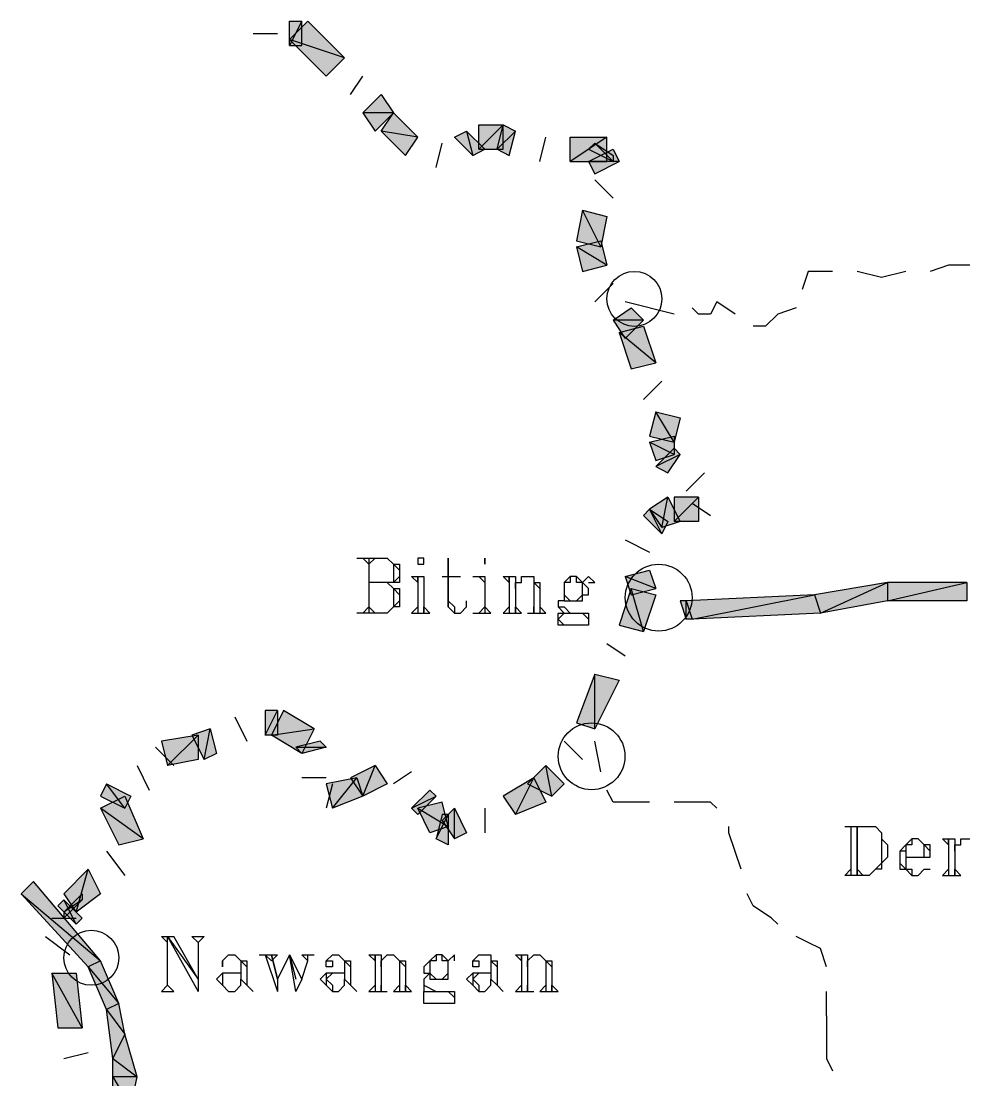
# Model space of a CAD drawing. Header units: millimetres. Extents: x 658 to 813, y 806 to 883.
# Drawn here: x 783.812 to 784.281, y 863.298 to 863.825 of the extents above; entities that cross this region are included whole.
import ezdxf

# ---------------------------------------------------------------- set-up
doc = ezdxf.new("R2010")
doc.units = ezdxf.units.MM
doc.header["$LTSCALE"] = 0.1
doc.linetypes.add('atContinuous2', pattern=[0])
for name, color, linetype in [('BAT-PROP', 7, 'Continuous'), ('BATKAB', 7, 'Continuous'), ('KLEKTOR2', 7, 'Continuous'), ('SYMBOL', 7, 'Continuous'), ('TEXT', 8, 'Continuous'), ('zat_Mask_solid', 7, 'Continuous')]:
    doc.layers.add(name, color=color, linetype=linetype)

msp = doc.modelspace()

# ---------------------------------------------------------------- hatches: boundary and pattern name
at = {"layer": 'BAT-PROP'}
h = msp.add_hatch(color=7, dxfattribs=at)
h.paths.add_polyline_path([(783.96369, 863.7978), (783.97281, 863.80692), (783.94545, 863.81604)])
h.paths.add_polyline_path([(783.97281, 863.80692), (783.94545, 863.81604), (783.95457, 863.82516)])
h = msp.add_hatch(color=7, dxfattribs=at)
h.paths.add_polyline_path([(783.95153, 863.813), (783.95153, 863.82516), (783.94545, 863.813)], flags=17)
h.paths.add_polyline_path([(783.95153, 863.82516), (783.94545, 863.813), (783.94545, 863.82516)], flags=17)
h = msp.add_hatch(color=7, dxfattribs=at)
h.paths.add_polyline_path([(783.98801, 863.77044), (783.99713, 863.77956), (783.98193, 863.77956)])
h.paths.add_polyline_path([(783.99713, 863.77956), (783.98193, 863.77956), (783.99105, 863.78868)])
h = msp.add_hatch(color=7, dxfattribs=at)
h.paths.add_polyline_path([(784.00321, 863.75828), (784.00929, 863.7674), (783.99105, 863.77044)])
h.paths.add_polyline_path([(784.00929, 863.7674), (783.99105, 863.77044), (783.99713, 863.77956)])
h = msp.add_hatch(color=7, dxfattribs=at)
h.paths.add_polyline_path([(784.05185, 863.76132), (784.05185, 863.77348), (784.03969, 863.76132)], flags=17)
h.paths.add_polyline_path([(784.05185, 863.77348), (784.03969, 863.76132), (784.03969, 863.77348)], flags=17)
h = msp.add_hatch(color=7, dxfattribs=at)
h.paths.add_polyline_path([(784.05489, 863.75828), (784.05793, 863.77044), (784.04881, 863.76132)])
h.paths.add_polyline_path([(784.05793, 863.77044), (784.04881, 863.76132), (784.05185, 863.77348)])
h = msp.add_hatch(color=7, dxfattribs=at)
h.paths.add_polyline_path([(784.04273, 863.76132), (784.03361, 863.77044), (784.03665, 863.75828)])
h.paths.add_polyline_path([(784.03361, 863.77044), (784.03665, 863.75828), (784.02753, 863.7674)])
h = msp.add_hatch(color=7, dxfattribs=at)
h.paths.add_polyline_path([(784.10353, 863.75524), (784.10353, 863.7674), (784.08529, 863.75524)], flags=17)
h.paths.add_polyline_path([(784.10353, 863.7674), (784.08529, 863.75524), (784.08529, 863.7674)], flags=17)
h = msp.add_hatch(color=7, dxfattribs=at)
h.paths.add_polyline_path([(784.09441, 863.76132), (784.10657, 863.75524), (784.09745, 863.76436)])
h.paths.add_polyline_path([(784.10657, 863.75524), (784.09745, 863.76436), (784.10657, 863.75828)], flags=17)
h = msp.add_hatch(color=7, dxfattribs=at)
h.paths.add_polyline_path([(784.09745, 863.74916), (784.10961, 863.75524), (784.09441, 863.75524)])
h.paths.add_polyline_path([(784.10961, 863.75524), (784.09441, 863.75524), (784.10657, 863.76132)])
h = msp.add_hatch(color=7, dxfattribs=at)
h.paths.add_polyline_path([(784.08833, 863.71572), (784.10049, 863.71268), (784.09137, 863.73092)])
h.paths.add_polyline_path([(784.10049, 863.71268), (784.09137, 863.73092), (784.10353, 863.72788)])
h = msp.add_hatch(color=7, dxfattribs=at)
h.paths.add_polyline_path([(784.09137, 863.70052), (784.10353, 863.70356), (784.08833, 863.71268)])
h.paths.add_polyline_path([(784.10353, 863.70356), (784.08833, 863.71268), (784.10049, 863.71572)])
h = msp.add_hatch(color=7, dxfattribs=at)
h.paths.add_polyline_path([(784.11265, 863.66708), (784.12177, 863.6762), (784.10657, 863.6762)])
h.paths.add_polyline_path([(784.12177, 863.6762), (784.10657, 863.6762), (784.11569, 863.68228)])
h = msp.add_hatch(color=7, dxfattribs=at)
h.paths.add_polyline_path([(784.11569, 863.65188), (784.12785, 863.65492), (784.10961, 863.67012)])
h.paths.add_polyline_path([(784.12785, 863.65492), (784.10961, 863.67012), (784.12177, 863.67316)])
h = msp.add_hatch(color=7, dxfattribs=at)
h.paths.add_polyline_path([(784.12481, 863.61844), (784.13697, 863.6154), (784.12785, 863.6306)])
h.paths.add_polyline_path([(784.13697, 863.6154), (784.12785, 863.6306), (784.14001, 863.62756)])
h = msp.add_hatch(color=7, dxfattribs=at)
h.paths.add_polyline_path([(784.12785, 863.60628), (784.13697, 863.60932), (784.12481, 863.6154)])
h.paths.add_polyline_path([(784.13697, 863.60932), (784.12481, 863.6154), (784.13697, 863.61844)])
h = msp.add_hatch(color=7, dxfattribs=at)
h.paths.add_polyline_path([(784.13393, 863.6002), (784.14001, 863.60932), (784.12785, 863.60324)])
h.paths.add_polyline_path([(784.14001, 863.60932), (784.12785, 863.60324), (784.13697, 863.61236)])
h = msp.add_hatch(color=7, dxfattribs=at)
h.paths.add_polyline_path([(784.12481, 863.58196), (784.13089, 863.57284), (784.13393, 863.58804)])
h.paths.add_polyline_path([(784.13089, 863.57284), (784.13393, 863.58804), (784.14001, 863.57588)])
h = msp.add_hatch(color=7, dxfattribs=at)
h.paths.add_polyline_path([(784.13697, 863.58804), (784.13697, 863.57588), (784.14913, 863.58804)], flags=16)
h.paths.add_polyline_path([(784.13697, 863.57588), (784.14913, 863.58804), (784.14913, 863.57588)])
h = msp.add_hatch(color=7, dxfattribs=at)
h.paths.add_polyline_path([(784.12177, 863.57892), (784.13089, 863.5698), (784.12481, 863.58196)])
h.paths.add_polyline_path([(784.13089, 863.5698), (784.12481, 863.58196), (784.13393, 863.57588)])
h = msp.add_hatch(color=7, dxfattribs=at)
h.paths.add_polyline_path([(784.11569, 863.5394), (784.12785, 863.54244), (784.11265, 863.54852)])
h.paths.add_polyline_path([(784.12785, 863.54244), (784.11265, 863.54852), (784.12481, 863.55156)])
h = msp.add_hatch(color=7, dxfattribs=at)
h.paths.add_polyline_path([(784.10961, 863.5242), (784.12177, 863.52116), (784.11569, 863.54244)])
h.paths.add_polyline_path([(784.12177, 863.52116), (784.11569, 863.54244), (784.12785, 863.5394)])
h = msp.add_hatch(color=7, dxfattribs=at)
h.paths.add_polyline_path([(784.08833, 863.47556), (784.09745, 863.47252), (784.09745, 863.49988)])
h.paths.add_polyline_path([(784.09745, 863.47252), (784.09745, 863.49988), (784.10961, 863.49684)])
h = msp.add_hatch(color=7, dxfattribs=at)
h.paths.add_polyline_path([(783.93329, 863.48164), (783.93329, 863.46948), (783.93937, 863.48164)], flags=16)
h.paths.add_polyline_path([(783.93329, 863.46948), (783.93937, 863.48164), (783.93937, 863.46948)])
h = msp.add_hatch(color=7, dxfattribs=at)
h.paths.add_polyline_path([(783.94241, 863.48164), (783.93633, 863.46948), (783.95761, 863.47252)])
h.paths.add_polyline_path([(783.93633, 863.46948), (783.95761, 863.47252), (783.95153, 863.46035)])
h = msp.add_hatch(color=7, dxfattribs=at)
h.paths.add_polyline_path([(783.8968, 863.46948), (783.90288, 863.45731), (783.90592, 863.47252)])
h.paths.add_polyline_path([(783.90288, 863.45731), (783.90592, 863.47252), (783.90896, 863.46035)])
h = msp.add_hatch(color=7, dxfattribs=at)
h.paths.add_polyline_path([(783.8816, 863.46644), (783.88464, 863.45427), (783.89984, 863.46948)])
h.paths.add_polyline_path([(783.88464, 863.45427), (783.89984, 863.46948), (783.89984, 863.45731)], flags=17)
h = msp.add_hatch(color=7, dxfattribs=at)
h.paths.add_polyline_path([(783.96065, 863.46644), (783.94849, 863.46339), (783.96369, 863.46339)])
h.paths.add_polyline_path([(783.94849, 863.46339), (783.96369, 863.46339), (783.95153, 863.46035)])
h = msp.add_hatch(color=7, dxfattribs=at)
h.paths.add_polyline_path([(783.97585, 863.44819), (783.98193, 863.43907), (783.98801, 863.45427)])
h.paths.add_polyline_path([(783.98193, 863.43907), (783.98801, 863.45427), (783.99409, 863.44515)])
h = msp.add_hatch(color=7, dxfattribs=at)
h.paths.add_polyline_path([(784.06401, 863.44515), (784.07617, 863.43907), (784.07313, 863.45427)])
h.paths.add_polyline_path([(784.07617, 863.43907), (784.07313, 863.45427), (784.08225, 863.44515)])
h = msp.add_hatch(color=7, dxfattribs=at)
h.paths.add_polyline_path([(783.8512, 863.43907), (783.86336, 863.43299), (783.85424, 863.44515)])
h.paths.add_polyline_path([(783.86336, 863.43299), (783.85424, 863.44515), (783.8664, 863.43907)])
h = msp.add_hatch(color=7, dxfattribs=at)
h.paths.add_polyline_path([(783.96369, 863.44515), (783.96673, 863.43299), (783.97889, 863.44819)])
h.paths.add_polyline_path([(783.96673, 863.43299), (783.97889, 863.44819), (783.98193, 863.43907)])
h = msp.add_hatch(color=7, dxfattribs=at)
h.paths.add_polyline_path([(784.05185, 863.43907), (784.05793, 863.42995), (784.06705, 863.44819)])
h.paths.add_polyline_path([(784.05793, 863.42995), (784.06705, 863.44819), (784.07313, 863.43603)])
h = msp.add_hatch(color=7, dxfattribs=at)
h.paths.add_polyline_path([(784.01537, 863.44211), (784.00625, 863.43299), (784.01841, 863.43907)])
h.paths.add_polyline_path([(784.00625, 863.43299), (784.01841, 863.43907), (784.00929, 863.42995)])
h = msp.add_hatch(color=7, dxfattribs=at)
h.paths.add_polyline_path([(783.86032, 863.41475), (783.87248, 863.41779), (783.8512, 863.43299)])
h.paths.add_polyline_path([(783.87248, 863.41779), (783.8512, 863.43299), (783.86336, 863.43907)])
h = msp.add_hatch(color=7, dxfattribs=at)
h.paths.add_polyline_path([(784.02145, 863.43603), (784.00929, 863.43299), (784.02449, 863.42387)])
h.paths.add_polyline_path([(784.00929, 863.43299), (784.02449, 863.42387), (784.01537, 863.42083)])
h = msp.add_hatch(color=7, dxfattribs=at)
h.paths.add_polyline_path([(784.02145, 863.42995), (784.01841, 863.41779), (784.02449, 863.42995)], flags=16)
h.paths.add_polyline_path([(784.01841, 863.41779), (784.02449, 863.42995), (784.02449, 863.41475)])
h = msp.add_hatch(color=7, dxfattribs=at)
h.paths.add_polyline_path([(784.02145, 863.42691), (784.02753, 863.41779), (784.02753, 863.43299)])
h.paths.add_polyline_path([(784.02753, 863.41779), (784.02753, 863.43299), (784.03361, 863.42083)])
h = msp.add_hatch(color=7, dxfattribs=at)
h.paths.add_polyline_path([(783.83296, 863.39043), (783.83904, 863.38131), (783.84512, 863.40259)])
h.paths.add_polyline_path([(783.83904, 863.38131), (783.84512, 863.40259), (783.8512, 863.39043)])
h = msp.add_hatch(color=7, dxfattribs=at)
h.paths.add_polyline_path([(783.82992, 863.38435), (783.83904, 863.37523), (783.83296, 863.38739)])
h.paths.add_polyline_path([(783.83904, 863.37523), (783.83296, 863.38739), (783.84208, 863.37827)])
h = msp.add_hatch(color=7, dxfattribs=at)
h.paths.add_polyline_path([(783.83296, 863.37827), (783.84208, 863.38739), (783.83296, 863.38131)])
h.paths.add_polyline_path([(783.84208, 863.38739), (783.83296, 863.38131), (783.84208, 863.39043)])
h = msp.add_hatch(color=7, dxfattribs=at)
h.paths.add_polyline_path([(783.82992, 863.32355), (783.84208, 863.32355), (783.82688, 863.35091)], flags=16)
h.paths.add_polyline_path([(783.84208, 863.32355), (783.82688, 863.35091), (783.83904, 863.35091)])
at = {"layer": 'KLEKTOR2'}
h = msp.add_hatch(color=7, dxfattribs=at)
h.paths.add_polyline_path([(784.20689, 863.5394), (784.20993, 863.53028), (784.24337, 863.54548)])
h.paths.add_polyline_path([(784.20993, 863.53028), (784.24337, 863.54548), (784.24337, 863.53636)], flags=17)
h = msp.add_hatch(color=7, dxfattribs=at)
h.paths.add_polyline_path([(784.24337, 863.54548), (784.24337, 863.53636), (784.28289, 863.54548)], flags=16)
h.paths.add_polyline_path([(784.24337, 863.53636), (784.28289, 863.54548), (784.28289, 863.53636)])
for points in [[(784.14001, 863.53636), (784.14305, 863.52724), (784.14305, 863.53636)], [(783.81776, 863.39651), (783.81168, 863.39043), (783.8512, 863.35699)], [(783.81168, 863.39043), (783.8512, 863.35699), (783.84512, 863.35395)], [(783.8512, 863.35699), (783.84512, 863.35395), (783.86032, 863.33571)], [(783.84512, 863.35395), (783.86032, 863.33571), (783.85424, 863.33267)], [(783.86032, 863.33571), (783.85424, 863.33267), (783.86336, 863.32051)], [(783.85424, 863.33267), (783.86336, 863.32051), (783.85728, 863.30835)]]:
    msp.add_hatch(color=7, dxfattribs=at).paths.add_polyline_path(points)
h = msp.add_hatch(color=7, dxfattribs=at)
h.paths.add_polyline_path([(784.14305, 863.52724), (784.14305, 863.53636), (784.14609, 863.52724)], flags=16)
h.paths.add_polyline_path([(784.14305, 863.53636), (784.14609, 863.52724), (784.20689, 863.5394)])
h = msp.add_hatch(color=7, dxfattribs=at)
h.paths.add_polyline_path([(783.86336, 863.32051), (783.85728, 863.30835), (783.86944, 863.29923)])
h.paths.add_polyline_path([(783.85728, 863.30835), (783.86944, 863.29923), (783.85728, 863.29923)], flags=17)
h = msp.add_hatch(color=7, dxfattribs=at)
h.paths.add_polyline_path([(783.86944, 863.29923), (783.85728, 863.29923), (783.8664, 863.28403)])
h.paths.add_polyline_path([(783.85728, 863.29923), (783.8664, 863.28403), (783.85728, 863.28403)], flags=17)
at = {"layer": 'zat_Mask_solid'}
msp.add_hatch(color=7, dxfattribs=at).paths.add_polyline_path([(784.14609, 863.52724), (784.20689, 863.5394), (784.20993, 863.53028)])

# ---------------------------------------------------------------- linework, layer by layer
at = {"layer": 'BAT-PROP', "color": 7, "linetype": 'atContinuous2'}
for p, q in [((783.94545, 863.81604), (783.95457, 863.82516)), ((783.95153, 863.82516), (783.94545, 863.813)), ((783.95153, 863.82516), (783.94545, 863.813)), ((783.94545, 863.813), (783.94545, 863.82516)), ((783.94545, 863.82516), (783.95153, 863.82516)), ((783.95153, 863.813), (783.95153, 863.82516)), ((783.95457, 863.82516), (783.97281, 863.80692)), ((783.97281, 863.80692), (783.94545, 863.81604)), ((783.94545, 863.81604), (783.96369, 863.7978)), ((783.97281, 863.80692), (783.94545, 863.81604)), ((783.94545, 863.813), (783.95153, 863.813)), ((783.96369, 863.7978), (783.97281, 863.80692)), ((783.98193, 863.77956), (783.99105, 863.78868)), ((783.99105, 863.78868), (783.99713, 863.77956)), ((783.99713, 863.77956), (783.98193, 863.77956)), ((783.98193, 863.77956), (783.98801, 863.77044)), ((783.99713, 863.77956), (783.98193, 863.77956)), ((783.98801, 863.77044), (783.99713, 863.77956)), ((783.99105, 863.77044), (783.99713, 863.77956)), ((783.99713, 863.77956), (784.00929, 863.7674)), ((784.05185, 863.77348), (784.03969, 863.76132)), ((784.05185, 863.77348), (784.03969, 863.76132)), ((784.03969, 863.76132), (784.03969, 863.77348)), ((784.03969, 863.77348), (784.05185, 863.77348)), ((784.04881, 863.76132), (784.05185, 863.77348)), ((784.05185, 863.77348), (784.05793, 863.77044)), ((784.05185, 863.76132), (784.05185, 863.77348)), ((784.00929, 863.7674), (783.99105, 863.77044)), ((783.99105, 863.77044), (784.00321, 863.75828)), ((784.00929, 863.7674), (783.99105, 863.77044)), ((784.00321, 863.75828), (784.00929, 863.7674)), ((784.02753, 863.7674), (784.03361, 863.77044)), ((784.03665, 863.75828), (784.02753, 863.7674)), ((784.04273, 863.76132), (784.03361, 863.77044)), ((784.03361, 863.77044), (784.03665, 863.75828)), ((784.03361, 863.77044), (784.03665, 863.75828)), ((784.05793, 863.77044), (784.04881, 863.76132)), ((784.05793, 863.77044), (784.04881, 863.76132)), ((784.05489, 863.75828), (784.05793, 863.77044)), ((784.10353, 863.7674), (784.08529, 863.75524)), ((784.10353, 863.7674), (784.08529, 863.75524)), ((784.08529, 863.75524), (784.08529, 863.7674)), ((784.08529, 863.7674), (784.10353, 863.7674)), ((784.10353, 863.75524), (784.10353, 863.7674)), ((784.09745, 863.76436), (784.09441, 863.76132)), ((784.10657, 863.75524), (784.09745, 863.76436)), ((784.10657, 863.75524), (784.09745, 863.76436)), ((784.09745, 863.76436), (784.10657, 863.75828)), ((784.03665, 863.75828), (784.04273, 863.76132)), ((784.03969, 863.76132), (784.05185, 863.76132)), ((784.04881, 863.76132), (784.05489, 863.75828)), ((784.09441, 863.75524), (784.10657, 863.76132)), ((784.09441, 863.76132), (784.10657, 863.75524)), ((784.10657, 863.76132), (784.10961, 863.75524)), ((784.10657, 863.75828), (784.10657, 863.75524)), ((784.08529, 863.75524), (784.10353, 863.75524)), ((784.10961, 863.75524), (784.09441, 863.75524)), ((784.09441, 863.75524), (784.09745, 863.74916)), ((784.10961, 863.75524), (784.09441, 863.75524)), ((784.09745, 863.74916), (784.10961, 863.75524)), ((784.09137, 863.73092), (784.08833, 863.71572)), ((784.10049, 863.71268), (784.09137, 863.73092)), ((784.10049, 863.71268), (784.09137, 863.73092)), ((784.09137, 863.73092), (784.10353, 863.72788)), ((784.10353, 863.72788), (784.10049, 863.71268)), ((784.08833, 863.71268), (784.10049, 863.71572)), ((784.08833, 863.71572), (784.10049, 863.71268)), ((784.10049, 863.71572), (784.10353, 863.70356)), ((784.10353, 863.70356), (784.08833, 863.71268)), ((784.08833, 863.71268), (784.09137, 863.70052)), ((784.10353, 863.70356), (784.08833, 863.71268)), ((784.09137, 863.70052), (784.10353, 863.70356)), ((784.10657, 863.6762), (784.11569, 863.68228)), ((784.11569, 863.68228), (784.12177, 863.6762)), ((784.12177, 863.6762), (784.10657, 863.6762)), ((784.10657, 863.6762), (784.11265, 863.66708)), ((784.12177, 863.6762), (784.10657, 863.6762)), ((784.10961, 863.67012), (784.12177, 863.67316)), ((784.11265, 863.66708), (784.12177, 863.6762)), ((784.12177, 863.67316), (784.12785, 863.65492)), ((784.12785, 863.65492), (784.10961, 863.67012)), ((784.10961, 863.67012), (784.11569, 863.65188)), ((784.12785, 863.65492), (784.10961, 863.67012)), ((784.11569, 863.65188), (784.12785, 863.65492)), ((784.12785, 863.6306), (784.12481, 863.61844)), ((784.13697, 863.6154), (784.12785, 863.6306)), ((784.13697, 863.6154), (784.12785, 863.6306)), ((784.12785, 863.6306), (784.14001, 863.62756)), ((784.14001, 863.62756), (784.13697, 863.6154)), ((784.12481, 863.6154), (784.13697, 863.61844)), ((784.12481, 863.61844), (784.13697, 863.6154)), ((784.13697, 863.60932), (784.12481, 863.6154)), ((784.12481, 863.6154), (784.12785, 863.60628)), ((784.13697, 863.60932), (784.12481, 863.6154)), ((784.13697, 863.61844), (784.13697, 863.60932)), ((784.12785, 863.60324), (784.13697, 863.61236)), ((784.14001, 863.60932), (784.12785, 863.60324)), ((784.14001, 863.60932), (784.12785, 863.60324)), ((784.12785, 863.60628), (784.13697, 863.60932)), ((784.13393, 863.6002), (784.14001, 863.60932)), ((784.13697, 863.61236), (784.14001, 863.60932)), ((784.12785, 863.60324), (784.13393, 863.6002)), ((784.13393, 863.58804), (784.12481, 863.58196)), ((784.13089, 863.57284), (784.13393, 863.58804)), ((784.13089, 863.57284), (784.13393, 863.58804)), ((784.13393, 863.58804), (784.14001, 863.57588)), ((784.13697, 863.58804), (784.13697, 863.57588)), ((784.13697, 863.57588), (784.14913, 863.58804)), ((784.14913, 863.58804), (784.13697, 863.58804)), ((784.13697, 863.57588), (784.14913, 863.58804)), ((784.14913, 863.58804), (784.14913, 863.57588)), ((784.12481, 863.58196), (784.12177, 863.57892)), ((784.12177, 863.57892), (784.13089, 863.5698)), ((784.13089, 863.5698), (784.12481, 863.58196)), ((784.13089, 863.5698), (784.12481, 863.58196)), ((784.12481, 863.58196), (784.13393, 863.57588)), ((784.12481, 863.58196), (784.13089, 863.57284)), ((784.13393, 863.57588), (784.13089, 863.5698)), ((784.14001, 863.57588), (784.13089, 863.57284)), ((784.14913, 863.57588), (784.13697, 863.57588)), ((784.11265, 863.54852), (784.12481, 863.55156)), ((784.12481, 863.55156), (784.12785, 863.54244)), ((784.12785, 863.54244), (784.11265, 863.54852)), ((784.11265, 863.54852), (784.11569, 863.5394)), ((784.12785, 863.54244), (784.11265, 863.54852)), ((784.11569, 863.54244), (784.10961, 863.5242)), ((784.12177, 863.52116), (784.11569, 863.54244)), ((784.12177, 863.52116), (784.11569, 863.54244)), ((784.11569, 863.54244), (784.12785, 863.5394)), ((784.11569, 863.5394), (784.12785, 863.54244)), ((784.12785, 863.5394), (784.12177, 863.52116)), ((784.10961, 863.5242), (784.12177, 863.52116)), ((784.09745, 863.49988), (784.08833, 863.47556)), ((784.09745, 863.47252), (784.09745, 863.49988)), ((784.09745, 863.47252), (784.09745, 863.49988)), ((784.09745, 863.49988), (784.10961, 863.49684)), ((784.10961, 863.49684), (784.09745, 863.47252)), ((783.93329, 863.48164), (783.93329, 863.46948)), ((783.93329, 863.46948), (783.93937, 863.48164)), ((783.93937, 863.48164), (783.93329, 863.48164)), ((783.93329, 863.46948), (783.93937, 863.48164)), ((783.94241, 863.48164), (783.93633, 863.46948)), ((783.93937, 863.48164), (783.93937, 863.46948)), ((783.95761, 863.47252), (783.94241, 863.48164)), ((783.90592, 863.47252), (783.8968, 863.46948)), ((783.90288, 863.45731), (783.90592, 863.47252)), ((783.90288, 863.45731), (783.90592, 863.47252)), ((783.90592, 863.47252), (783.90896, 863.46035)), ((783.93633, 863.46948), (783.95761, 863.47252)), ((783.93633, 863.46948), (783.95761, 863.47252)), ((783.95761, 863.47252), (783.95153, 863.46035)), ((784.08833, 863.47556), (784.09745, 863.47252)), ((783.89984, 863.46948), (783.8816, 863.46644)), ((783.8816, 863.46644), (783.88464, 863.45427)), ((783.88464, 863.45427), (783.89984, 863.46948)), ((783.88464, 863.45427), (783.89984, 863.46948)), ((783.8968, 863.46948), (783.90288, 863.45731)), ((783.89984, 863.46948), (783.89984, 863.45731)), ((783.93937, 863.46948), (783.93329, 863.46948)), ((783.95153, 863.46035), (783.93633, 863.46948)), ((783.96065, 863.46644), (783.94849, 863.46339)), ((783.96369, 863.46339), (783.96065, 863.46644)), ((783.94849, 863.46339), (783.96369, 863.46339)), ((783.94849, 863.46339), (783.96369, 863.46339)), ((783.95153, 863.46035), (783.94849, 863.46339)), ((783.96369, 863.46339), (783.95153, 863.46035)), ((783.89984, 863.45731), (783.88464, 863.45427)), ((783.90896, 863.46035), (783.90288, 863.45731)), ((783.98801, 863.45427), (783.97585, 863.44819)), ((783.98193, 863.43907), (783.98801, 863.45427)), ((783.98193, 863.43907), (783.98801, 863.45427)), ((783.98801, 863.45427), (783.99409, 863.44515)), ((784.07313, 863.45427), (784.06401, 863.44515)), ((784.07617, 863.43907), (784.07313, 863.45427)), ((784.07617, 863.43907), (784.07313, 863.45427)), ((784.07313, 863.45427), (784.08225, 863.44515)), ((783.85424, 863.44515), (783.8512, 863.43907)), ((783.86336, 863.43299), (783.85424, 863.44515)), ((783.86336, 863.43299), (783.85424, 863.44515)), ((783.85424, 863.44515), (783.8664, 863.43907)), ((783.97889, 863.44819), (783.96369, 863.44515)), ((783.96369, 863.44515), (783.96673, 863.43299)), ((783.96673, 863.43299), (783.97889, 863.44819)), ((783.96673, 863.43299), (783.97889, 863.44819)), ((783.97585, 863.44819), (783.98193, 863.43907)), ((783.97889, 863.44819), (783.98193, 863.43907)), ((783.99409, 863.44515), (783.98193, 863.43907)), ((784.06705, 863.44819), (784.05185, 863.43907)), ((784.05793, 863.42995), (784.06705, 863.44819)), ((784.05793, 863.42995), (784.06705, 863.44819)), ((784.06401, 863.44515), (784.07617, 863.43907)), ((784.06705, 863.44819), (784.07313, 863.43603)), ((784.08225, 863.44515), (784.07617, 863.43907)), ((784.01537, 863.44211), (784.00625, 863.43299)), ((784.01841, 863.43907), (784.01537, 863.44211)), ((783.8512, 863.43299), (783.86336, 863.43907)), ((783.8512, 863.43907), (783.86336, 863.43299)), ((783.86336, 863.43907), (783.87248, 863.41779)), ((783.8664, 863.43907), (783.86336, 863.43299)), ((783.98193, 863.43907), (783.96673, 863.43299)), ((784.00625, 863.43299), (784.01841, 863.43907)), ((784.00625, 863.43299), (784.01841, 863.43907)), ((784.01841, 863.43907), (784.00929, 863.42995)), ((784.02145, 863.43603), (784.00929, 863.43299)), ((784.02449, 863.42387), (784.02145, 863.43603)), ((784.05185, 863.43907), (784.05793, 863.42995)), ((784.07313, 863.43603), (784.05793, 863.42995)), ((783.87248, 863.41779), (783.8512, 863.43299)), ((783.8512, 863.43299), (783.86032, 863.41475)), ((783.87248, 863.41779), (783.8512, 863.43299)), ((784.00929, 863.42995), (784.00625, 863.43299)), ((784.00929, 863.43299), (784.02449, 863.42387)), ((784.00929, 863.43299), (784.02449, 863.42387)), ((784.01537, 863.42083), (784.00929, 863.43299)), ((784.02145, 863.42995), (784.01841, 863.41779)), ((784.01841, 863.41779), (784.02449, 863.42995)), ((784.01841, 863.41779), (784.02449, 863.42995)), ((784.02753, 863.43299), (784.02145, 863.42691)), ((784.02449, 863.42995), (784.02145, 863.42995)), ((784.02449, 863.42995), (784.02449, 863.41475)), ((784.02753, 863.41779), (784.02753, 863.43299)), ((784.02753, 863.41779), (784.02753, 863.43299)), ((784.02753, 863.43299), (784.03361, 863.42083)), ((784.02145, 863.42691), (784.02753, 863.41779)), ((784.02449, 863.42387), (784.01537, 863.42083)), ((784.03361, 863.42083), (784.02753, 863.41779)), ((783.86032, 863.41475), (783.87248, 863.41779)), ((784.02449, 863.41475), (784.01841, 863.41779)), ((783.84512, 863.40259), (783.83296, 863.39043)), ((783.83904, 863.38131), (783.84512, 863.40259)), ((783.83904, 863.38131), (783.84512, 863.40259)), ((783.84512, 863.40259), (783.8512, 863.39043)), ((783.83296, 863.38739), (783.82992, 863.38435)), ((783.83296, 863.38131), (783.84208, 863.39043)), ((783.83296, 863.39043), (783.83904, 863.38131)), ((783.83904, 863.37523), (783.83296, 863.38739)), ((783.83904, 863.37523), (783.83296, 863.38739)), ((783.83296, 863.38739), (783.84208, 863.37827)), ((783.83296, 863.37827), (783.84208, 863.38739)), ((783.84208, 863.38739), (783.83296, 863.38131)), ((783.84208, 863.38739), (783.83296, 863.38131)), ((783.8512, 863.39043), (783.83904, 863.38131)), ((783.84208, 863.39043), (783.84208, 863.38739)), ((783.82992, 863.38435), (783.83904, 863.37523)), ((783.83296, 863.38131), (783.83296, 863.37827)), ((783.84208, 863.37827), (783.83904, 863.37523)), ((783.84208, 863.32355), (783.82688, 863.35091)), ((783.82688, 863.35091), (783.82992, 863.32355)), ((783.84208, 863.32355), (783.82688, 863.35091)), ((783.82688, 863.35091), (783.83904, 863.35091)), ((783.83904, 863.35091), (783.84208, 863.32355)), ((783.82992, 863.32355), (783.84208, 863.32355))]:
    msp.add_line(p, q, dxfattribs=at)
at = {"layer": 'BAT-PROP', "color": 7}
for points in [[(783.92721, 863.81908), (783.93937, 863.81908)], [(783.97585, 863.78868), (783.98193, 863.7978)], [(784.07009, 863.75524), (784.07313, 863.7674)], [(784.01841, 863.7522), (784.02145, 863.76436)], [(784.09745, 863.74612), (784.10657, 863.737)], [(784.09745, 863.68532), (784.10657, 863.69444)], [(784.12177, 863.63668), (784.13089, 863.6458)], [(784.14305, 863.59108), (784.15217, 863.6002)], [(784.14609, 863.585), (784.15521, 863.57892)], [(784.11265, 863.56676), (784.12481, 863.56068)], [(784.10353, 863.51508), (784.11265, 863.509)], [(783.91809, 863.4786), (783.92417, 863.46644)], [(784.08225, 863.46644), (784.09137, 863.45731)], [(783.87856, 863.46339), (783.88768, 863.45427)], [(783.86944, 863.45427), (783.87552, 863.44211)], [(784.00625, 863.45123), (783.99713, 863.44515)], [(783.96369, 863.44819), (783.95153, 863.44819)], [(783.96673, 863.44515), (783.96369, 863.43299)], [(784.04273, 863.43299), (784.04273, 863.42083)], [(783.85424, 863.41171), (783.86336, 863.39955)], [(783.82688, 863.37827), (783.83904, 863.37827)], [(783.82384, 863.36915), (783.836, 863.36003)], [(783.83296, 863.30835), (783.84512, 863.31139)]]:
    msp.add_lwpolyline(points, dxfattribs=at)
at = {"layer": 'BATKAB', "color": 7}
for points in [[(784.28593, 863.70356), (784.27377, 863.70356), (784.26465, 863.70052)], [(784.21601, 863.70052), (784.20385, 863.70052), (784.20081, 863.6914)], [(784.25249, 863.70052), (784.24033, 863.69748), (784.22817, 863.70052)], [(784.13697, 863.67924), (784.11265, 863.68532)], [(784.16737, 863.67924), (784.15825, 863.68532), (784.15521, 863.67924), (784.14913, 863.67924), (784.14609, 863.68228)], [(784.19777, 863.68228), (784.18865, 863.67924), (784.18257, 863.67316), (784.17649, 863.67316)], [(784.10049, 863.45123), (784.09745, 863.46644)], [(784.12481, 863.43603), (784.10657, 863.43603), (784.10353, 863.44211)], [(784.15825, 863.43299), (784.15521, 863.43603), (784.13697, 863.43603)], [(784.17041, 863.40259), (784.16433, 863.42083), (784.16433, 863.42387)], [(784.18865, 863.37523), (784.18561, 863.37827), (784.17649, 863.38435), (784.17345, 863.39043)], [(784.21297, 863.35395), (784.20993, 863.36307), (784.20385, 863.36611), (784.19777, 863.36915)], [(784.21297, 863.32963), (784.21297, 863.34179)], [(784.21297, 863.32963), (784.21297, 863.30835), (784.21601, 863.30227)]]:
    msp.add_lwpolyline(points, dxfattribs=at)
at = {"layer": 'KLEKTOR2', "color": 7}
for points in [[(784.20689, 863.5394), (784.20993, 863.53028), (784.24337, 863.54548), (784.20689, 863.5394)], [(784.20993, 863.53028), (784.24337, 863.54548), (784.24337, 863.53636), (784.20993, 863.53028)], [(784.24337, 863.54548), (784.24337, 863.53636), (784.28289, 863.54548), (784.24337, 863.54548)], [(784.24337, 863.53636), (784.28289, 863.54548), (784.28289, 863.53636), (784.24337, 863.53636)], [(784.14001, 863.53636), (784.14305, 863.52724), (784.14305, 863.53636), (784.14001, 863.53636)], [(784.14305, 863.53636), (784.14609, 863.52724), (784.20689, 863.5394), (784.14305, 863.53636)], [(784.14305, 863.52724), (784.14305, 863.53636), (784.14609, 863.52724), (784.14305, 863.52724)], [(784.14609, 863.52724), (784.20689, 863.5394), (784.20993, 863.53028), (784.14609, 863.52724)], [(783.81776, 863.39651), (783.81168, 863.39043), (783.8512, 863.35699), (783.81776, 863.39651)], [(783.81168, 863.39043), (783.8512, 863.35699), (783.84512, 863.35395), (783.81168, 863.39043)], [(783.8512, 863.35699), (783.84512, 863.35395), (783.86032, 863.33571), (783.8512, 863.35699)], [(783.84512, 863.35395), (783.86032, 863.33571), (783.85424, 863.33267), (783.84512, 863.35395)], [(783.86032, 863.33571), (783.85424, 863.33267), (783.86336, 863.32051), (783.86032, 863.33571)], [(783.85424, 863.33267), (783.86336, 863.32051), (783.85728, 863.30835), (783.85424, 863.33267)], [(783.86336, 863.32051), (783.85728, 863.30835), (783.86944, 863.29923), (783.86336, 863.32051)], [(783.85728, 863.30835), (783.86944, 863.29923), (783.85728, 863.29923), (783.85728, 863.30835)], [(783.86944, 863.29923), (783.85728, 863.29923), (783.8664, 863.28403), (783.86944, 863.29923)], [(783.85728, 863.29923), (783.8664, 863.28403), (783.85728, 863.28403), (783.85728, 863.29923)]]:
    msp.add_lwpolyline(points, dxfattribs=at)
at = {"layer": 'SYMBOL', "color": 7, "linetype": 'atContinuous2'}
for centre, radius in [((784.11722, 863.68682), 0.0137), ((784.12934, 863.53795), 0.01664), ((784.0959, 863.45891), 0.01664), ((783.84665, 863.3585), 0.0137)]:
    msp.add_circle(centre, radius, dxfattribs=at)
at = {"layer": 'TEXT', "color": 7}
for points in [[(783.97889, 863.55764), (783.99409, 863.55764), (783.99713, 863.5546), (784.00017, 863.5546), (784.00017, 863.55156), (784.00017, 863.54852), (784.00017, 863.54548), (783.99713, 863.54548), (783.99409, 863.54548)], [(783.98193, 863.55764), (783.98497, 863.5546), (783.98193, 863.55764)], [(783.98497, 863.55764), (783.98497, 863.53028)], [(783.98497, 863.55764), (783.98497, 863.53028)], [(783.99409, 863.55764), (783.99713, 863.5546), (783.99713, 863.55156), (783.99713, 863.54852), (783.99713, 863.54548), (783.99409, 863.54548), (783.98497, 863.54548)], [(783.98801, 863.55764), (783.98497, 863.5546), (783.98801, 863.55764)], [(784.00929, 863.55764), (784.00929, 863.5546), (784.01233, 863.5546), (784.01233, 863.55764), (784.00929, 863.55764), (784.00929, 863.5546), (784.01233, 863.5546)], [(784.02449, 863.5546), (784.02449, 863.55764), (784.02449, 863.53636), (784.02753, 863.53332), (784.02753, 863.53028)], [(784.04273, 863.55764), (784.04273, 863.5546), (784.04273, 863.55764), (784.04273, 863.5546)], [(783.98497, 863.5546), (783.98497, 863.53332)], [(783.99713, 863.5546), (784.00017, 863.55156), (784.00017, 863.54852), (783.99713, 863.54548)], [(784.02449, 863.53332), (784.02449, 863.53636), (784.02449, 863.5546), (784.02449, 863.53636), (784.02449, 863.53332), (784.02753, 863.53028), (784.03057, 863.53028), (784.03361, 863.53332), (784.03361, 863.53636)], [(783.99409, 863.54548), (783.99713, 863.54244), (784.00017, 863.54244), (784.00017, 863.5394), (784.00017, 863.53636), (784.00017, 863.53332), (783.99713, 863.53332), (783.99409, 863.53028), (783.97889, 863.53028)], [(783.99409, 863.54548), (783.99713, 863.54244), (783.99713, 863.5394), (783.99713, 863.53636), (783.99713, 863.53332), (783.99409, 863.53028)], [(784.00625, 863.54852), (784.01233, 863.54852), (784.01233, 863.53028)], [(784.00625, 863.54852), (784.00929, 863.54548), (784.00929, 863.54852)], [(784.00929, 863.54852), (784.00929, 863.53028)], [(784.00929, 863.54548), (784.00929, 863.53332)], [(784.02145, 863.54852), (784.03057, 863.54852)], [(784.03665, 863.54852), (784.04273, 863.54852), (784.04273, 863.53028)], [(784.03969, 863.54852), (784.04273, 863.54548), (784.03969, 863.54852)], [(784.04273, 863.54852), (784.04273, 863.53028)], [(784.04273, 863.54548), (784.04273, 863.53332)], [(784.05185, 863.54852), (784.05793, 863.54852), (784.05793, 863.53028)], [(784.05185, 863.54852), (784.05489, 863.54548), (784.05489, 863.54852)], [(784.05489, 863.54852), (784.05489, 863.53028)], [(784.05793, 863.54244), (784.05793, 863.54548), (784.06097, 863.54548), (784.06097, 863.54852), (784.06705, 863.54852), (784.06705, 863.54548), (784.07009, 863.54548), (784.07009, 863.54244), (784.07009, 863.53028)], [(784.05793, 863.54548), (784.05793, 863.53332)], [(784.06705, 863.54852), (784.06705, 863.54548), (784.06705, 863.54244), (784.06705, 863.53028)], [(784.06705, 863.54548), (784.07009, 863.54244), (784.07009, 863.53332)], [(784.08529, 863.54852), (784.08225, 863.54548), (784.08225, 863.54244), (784.08225, 863.5394), (784.08225, 863.53636), (784.08529, 863.53636), (784.08833, 863.53636), (784.09137, 863.53636), (784.09137, 863.5394), (784.09441, 863.5394), (784.09441, 863.54244), (784.09137, 863.54548), (784.08833, 863.54852), (784.08529, 863.54852)], [(784.08529, 863.54852), (784.08529, 863.54548), (784.08225, 863.54548), (784.08225, 863.5394), (784.08529, 863.53636)], [(784.08225, 863.54548), (784.08225, 863.54244), (784.08225, 863.5394)], [(784.08833, 863.53636), (784.09137, 863.5394), (784.09137, 863.54548), (784.08833, 863.54548), (784.08833, 863.54852)], [(784.09441, 863.54548), (784.09745, 863.54548), (784.09441, 863.54852), (784.09137, 863.54548)], [(784.09137, 863.5394), (784.09137, 863.54244), (784.09137, 863.54548)], [(783.99713, 863.54244), (784.00017, 863.5394), (784.00017, 863.53636), (783.99713, 863.53332)], [(784.08225, 863.5394), (784.08225, 863.53636), (784.07921, 863.53636), (784.07921, 863.53332), (784.08225, 863.53028), (784.08529, 863.53028), (784.09137, 863.53028), (784.09441, 863.52724)], [(783.98497, 863.53332), (783.98193, 863.53028), (783.98497, 863.53332), (783.98801, 863.53028), (783.98497, 863.53332)], [(784.00625, 863.53028), (784.00929, 863.53332), (784.00929, 863.53028)], [(784.00625, 863.53028), (784.01537, 863.53028)], [(784.01233, 863.53028), (784.01233, 863.53332), (784.01537, 863.53028)], [(784.03665, 863.53028), (784.04577, 863.53028)], [(784.04273, 863.53332), (784.03969, 863.53028), (784.04273, 863.53332), (784.04577, 863.53028), (784.04273, 863.53332)], [(784.05185, 863.53028), (784.05489, 863.53332), (784.05489, 863.53028)], [(784.05185, 863.53028), (784.06097, 863.53028)], [(784.05793, 863.53028), (784.05793, 863.53332), (784.06097, 863.53028)], [(784.06401, 863.53028), (784.07313, 863.53028)], [(784.06705, 863.53332), (784.06705, 863.53028), (784.06705, 863.53332)], [(784.07009, 863.53332), (784.07313, 863.53028), (784.07009, 863.53332)], [(784.07921, 863.53332), (784.08225, 863.53332), (784.08529, 863.53028), (784.09137, 863.53028), (784.09441, 863.53028), (784.09441, 863.52724), (784.09441, 863.5242), (784.09137, 863.5242), (784.08225, 863.5242), (784.07921, 863.5242), (784.07921, 863.52724), (784.07921, 863.53028), (784.08225, 863.53028), (784.08529, 863.53028), (784.09137, 863.53028), (784.09441, 863.53028)], [(784.08225, 863.5242), (784.07921, 863.52724), (784.08225, 863.53028)], [(784.22209, 863.42387), (784.23425, 863.42387), (784.23729, 863.42387), (784.24033, 863.42083), (784.24033, 863.41779), (784.24337, 863.41475), (784.24337, 863.40867), (784.24033, 863.40563), (784.24033, 863.40259), (784.23729, 863.40259), (784.23425, 863.39955), (784.22209, 863.39955)], [(784.22209, 863.42387), (784.22513, 863.42387)], [(784.22513, 863.42387), (784.22513, 863.39955)], [(784.22817, 863.40259), (784.22817, 863.42387), (784.22817, 863.39955)], [(784.22817, 863.42387), (784.23121, 863.42387)], [(784.23425, 863.42387), (784.23729, 863.42387), (784.24033, 863.42083), (784.24033, 863.41475), (784.24033, 863.40867), (784.24033, 863.40563), (784.23729, 863.40259), (784.23425, 863.39955)], [(784.24033, 863.42083), (784.24033, 863.41779), (784.24033, 863.41475), (784.24033, 863.40867), (784.24033, 863.40563), (784.24033, 863.40259)], [(784.25249, 863.40867), (784.26465, 863.40867), (784.26465, 863.41171), (784.26465, 863.41475), (784.26161, 863.41475), (784.25857, 863.41779), (784.25553, 863.41779), (784.25249, 863.41475), (784.24945, 863.41171), (784.24945, 863.40867), (784.24945, 863.40563), (784.24945, 863.40259), (784.25249, 863.40259), (784.25553, 863.39955), (784.25857, 863.39955), (784.26161, 863.40259), (784.26465, 863.40259)], [(784.25553, 863.41779), (784.25553, 863.41475), (784.25249, 863.41475), (784.25249, 863.41171), (784.25249, 863.40563), (784.25249, 863.40259), (784.25553, 863.40259), (784.25553, 863.39955)], [(784.26161, 863.40867), (784.26161, 863.41171), (784.26161, 863.41475), (784.25857, 863.41779)], [(784.26465, 863.41171), (784.26161, 863.41475)], [(784.27073, 863.41779), (784.27681, 863.41779), (784.27681, 863.39955)], [(784.27073, 863.41779), (784.27377, 863.41475), (784.27377, 863.41779)], [(784.27377, 863.41779), (784.27377, 863.39955)], [(784.27681, 863.41171), (784.27681, 863.41475), (784.27985, 863.41475), (784.27985, 863.41779), (784.28593, 863.41779), (784.28593, 863.41475), (784.28897, 863.41475), (784.28897, 863.41171), (784.28897, 863.39955)], [(784.27681, 863.41475), (784.27681, 863.40259)], [(784.25249, 863.41171), (784.24945, 863.41171), (784.24945, 863.40563), (784.25249, 863.40259)], [(784.22209, 863.39955), (784.22513, 863.40259), (784.22513, 863.39955)], [(784.22817, 863.39955), (784.22817, 863.40259), (784.23121, 863.39955)], [(784.27073, 863.39955), (784.27377, 863.40259), (784.27377, 863.39955)], [(784.27073, 863.39955), (784.27985, 863.39955)], [(784.27681, 863.39955), (784.27681, 863.40259), (784.27985, 863.39955)], [(783.8816, 863.36915), (783.88768, 863.36915)], [(783.8816, 863.36915), (783.88464, 863.36611)], [(783.88464, 863.34483), (783.88464, 863.36915), (783.89984, 863.34179)], [(783.88464, 863.36915), (783.89984, 863.34787), (783.88768, 863.36915)], [(783.8968, 863.36915), (783.90288, 863.36915)], [(783.8968, 863.36915), (783.89984, 863.36611), (783.90288, 863.36915)], [(783.89984, 863.36611), (783.89984, 863.34179)], [(783.91201, 863.35699), (783.91201, 863.35395), (783.91201, 863.35699), (783.91505, 863.36003), (783.91809, 863.36003), (783.92113, 863.35699), (783.92417, 863.35699), (783.92417, 863.35395), (783.92417, 863.34787), (783.92417, 863.34483), (783.92721, 863.34179)], [(783.91809, 863.36003), (783.92113, 863.35699), (783.92113, 863.34787), (783.92417, 863.34483), (783.92721, 863.34179)], [(783.92113, 863.35699), (783.92417, 863.35395), (783.92417, 863.34787), (783.92417, 863.34483)], [(783.93025, 863.36003), (783.93937, 863.36003)], [(783.93329, 863.36003), (783.93937, 863.34179)], [(783.93329, 863.36003), (783.93633, 863.35699), (783.93937, 863.36003)], [(783.93633, 863.36003), (783.93937, 863.34787), (783.93633, 863.36003)], [(783.94545, 863.36003), (783.93937, 863.34787), (783.93937, 863.34179)], [(783.94849, 863.34179), (783.94545, 863.36003), (783.94849, 863.34787)], [(783.94545, 863.36003), (783.95153, 863.34787), (783.95457, 863.35699)], [(783.95153, 863.36003), (783.95761, 863.36003)], [(783.95153, 863.36003), (783.95457, 863.35699), (783.95457, 863.36003)], [(783.96369, 863.35699), (783.96673, 863.35699), (783.96673, 863.35395), (783.96369, 863.35395), (783.96369, 863.35699), (783.96673, 863.36003), (783.96977, 863.36003), (783.97281, 863.35699), (783.97585, 863.35699), (783.97585, 863.35395), (783.97585, 863.34787), (783.97585, 863.34483), (783.97889, 863.34179)], [(783.96977, 863.36003), (783.97281, 863.35699), (783.97281, 863.34787), (783.97585, 863.34483), (783.97889, 863.34179)], [(783.97281, 863.35699), (783.97585, 863.35395), (783.97585, 863.34787), (783.97585, 863.34483)], [(783.98497, 863.36003), (783.99105, 863.36003), (783.99105, 863.34179)], [(783.98497, 863.36003), (783.98801, 863.35699), (783.98801, 863.36003)], [(783.98801, 863.36003), (783.98801, 863.34179)], [(783.98801, 863.35699), (783.98801, 863.34483)], [(783.99105, 863.35395), (783.99105, 863.35699), (783.99409, 863.36003), (783.99713, 863.36003), (784.00017, 863.35699), (784.00321, 863.35699), (784.00321, 863.35395), (784.00321, 863.34179)], [(783.99713, 863.36003), (784.00017, 863.35699), (784.00017, 863.35395), (784.00017, 863.34179)], [(784.00017, 863.35699), (784.00321, 863.35395), (784.00321, 863.34483)], [(784.01841, 863.36003), (784.01537, 863.35699), (784.01233, 863.35395), (784.01233, 863.35091), (784.01537, 863.35091), (784.01537, 863.34787), (784.01841, 863.34787), (784.02145, 863.34787), (784.02449, 863.34787), (784.02449, 863.35091), (784.02449, 863.35395), (784.02449, 863.35699), (784.02145, 863.36003), (784.01841, 863.36003)], [(784.01841, 863.36003), (784.01841, 863.35699), (784.01537, 863.35699), (784.01537, 863.35091), (784.01841, 863.34787)], [(784.01537, 863.35699), (784.01537, 863.35395), (784.01537, 863.35091)], [(784.02145, 863.34787), (784.02449, 863.35091), (784.02449, 863.35699), (784.02145, 863.35699), (784.02145, 863.36003)], [(784.02753, 863.35699), (784.02753, 863.36003), (784.02449, 863.35699)], [(784.02449, 863.35091), (784.02449, 863.35395), (784.02449, 863.35699)], [(784.03665, 863.35699), (784.03969, 863.35699), (784.03969, 863.35395), (784.03665, 863.35395), (784.03665, 863.35699), (784.03969, 863.36003), (784.04577, 863.36003), (784.04577, 863.35699), (784.04881, 863.35699), (784.04881, 863.35395), (784.04881, 863.34787), (784.04881, 863.34483), (784.05185, 863.34179)], [(784.04577, 863.36003), (784.04577, 863.35699), (784.04577, 863.34787), (784.04881, 863.34483), (784.05185, 863.34179)], [(784.04577, 863.35699), (784.04881, 863.35395), (784.04881, 863.34787), (784.04881, 863.34483)], [(784.05793, 863.36003), (784.06401, 863.36003), (784.06401, 863.34179)], [(784.05793, 863.36003), (784.06097, 863.35699), (784.06097, 863.36003)], [(784.06097, 863.36003), (784.06097, 863.34179)], [(784.06097, 863.35699), (784.06097, 863.34483)], [(784.06401, 863.35395), (784.06401, 863.35699), (784.06705, 863.36003), (784.07009, 863.36003), (784.07313, 863.35699), (784.07617, 863.35699), (784.07617, 863.35395), (784.07617, 863.34179)], [(784.07009, 863.36003), (784.07313, 863.35699), (784.07313, 863.35395), (784.07313, 863.34179)], [(784.07313, 863.35699), (784.07617, 863.35395), (784.07617, 863.34483)], [(783.92113, 863.35395), (783.92113, 863.35091), (783.91505, 863.35091), (783.91201, 863.35091), (783.90896, 863.34787), (783.91201, 863.34483), (783.91505, 863.34179), (783.91809, 863.34179), (783.92113, 863.34483), (783.92113, 863.34787)], [(783.91201, 863.35091), (783.91201, 863.34787), (783.91201, 863.34483)], [(783.92113, 863.35091), (783.91505, 863.35091), (783.91201, 863.35091), (783.91201, 863.34787), (783.91201, 863.34483), (783.91505, 863.34179)], [(783.97281, 863.35395), (783.97281, 863.35091), (783.96673, 863.35091), (783.96369, 863.35091), (783.96065, 863.34787), (783.96369, 863.34483), (783.96673, 863.34179), (783.96977, 863.34179), (783.97281, 863.34483), (783.97281, 863.34787)], [(783.96369, 863.35091), (783.96369, 863.34787), (783.96369, 863.34483)], [(783.97281, 863.35091), (783.96673, 863.35091), (783.96369, 863.34787), (783.96673, 863.34483), (783.96673, 863.34179)], [(784.01537, 863.35091), (784.01233, 863.34787), (784.01233, 863.34483), (784.01233, 863.34179), (784.01537, 863.34179), (784.01841, 863.34179), (784.02449, 863.34179), (784.02753, 863.33875)], [(784.04577, 863.35395), (784.04577, 863.35091), (784.03969, 863.35091), (784.03665, 863.35091), (784.03361, 863.34787), (784.03665, 863.34483), (784.03969, 863.34179), (784.04273, 863.34179), (784.04577, 863.34483), (784.04577, 863.34787)], [(784.03665, 863.35091), (784.03665, 863.34787), (784.03665, 863.34483)], [(784.04577, 863.35091), (784.03969, 863.35091), (784.03665, 863.34787), (784.03969, 863.34483), (784.03969, 863.34179)], [(783.95153, 863.34787), (783.94849, 863.34179)], [(783.8816, 863.34179), (783.88464, 863.34483), (783.88768, 863.34179)], [(783.8816, 863.34179), (783.88768, 863.34179)], [(783.98497, 863.34179), (783.98801, 863.34483), (783.98801, 863.34179)], [(783.98497, 863.34179), (783.99409, 863.34179)], [(783.99105, 863.34483), (783.99105, 863.34179), (783.99105, 863.34483)], [(783.99713, 863.34179), (784.00017, 863.34483), (784.00017, 863.34179)], [(783.99713, 863.34179), (784.00625, 863.34179)], [(784.00321, 863.34179), (784.00321, 863.34483), (784.00625, 863.34179)], [(784.01233, 863.34483), (784.01841, 863.34179), (784.02449, 863.34179), (784.02753, 863.34179), (784.02753, 863.33875), (784.02753, 863.33571), (784.02449, 863.33571), (784.01537, 863.33571), (784.01233, 863.33571), (784.01233, 863.33875), (784.01233, 863.34179), (784.01537, 863.34179), (784.01841, 863.34179), (784.02449, 863.34179), (784.02753, 863.34179)], [(784.01537, 863.33571), (784.01233, 863.33571), (784.01233, 863.33875), (784.01233, 863.34179), (784.01537, 863.34179)], [(784.05793, 863.34179), (784.06097, 863.34483), (784.06097, 863.34179)], [(784.05793, 863.34179), (784.06705, 863.34179)], [(784.06401, 863.34483), (784.06401, 863.34179), (784.06401, 863.34483)], [(784.07009, 863.34179), (784.07313, 863.34483), (784.07313, 863.34179)], [(784.07009, 863.34179), (784.07921, 863.34179)], [(784.07617, 863.34179), (784.07617, 863.34483), (784.07921, 863.34179)]]:
    msp.add_lwpolyline(points, dxfattribs=at)

doc.saveas('drawing.dxf')
